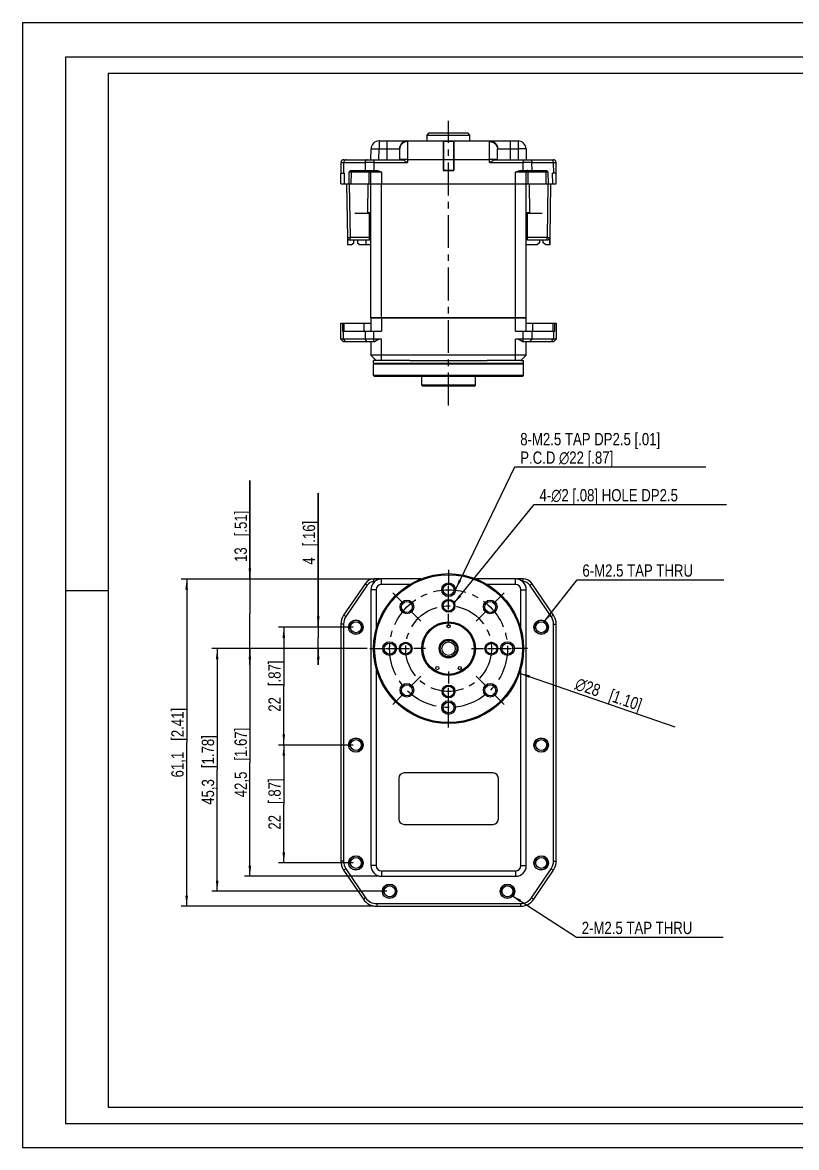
# Model space of a CAD drawing. Header units: millimetres. Extents: x 0 to 297, y 0 to 210.
# Drawn here: x 0 to 144.5, y 0 to 210 of the extents above; entities that cross this region are included whole.
import ezdxf

# ---------------------------------------------------------------- set-up
doc = ezdxf.new("R2010")
doc.units = ezdxf.units.MM
doc.header["$LTSCALE"] = 16.335
doc.linetypes.add('CENTER', pattern=[0.6, 0.375, -0.075, 0.075, -0.075])
doc.layers.get('0').update_dxf_attribs({"linetype": 'CONTINUOUS'})
for name, color, linetype in [('02___PRT_ALL_AXES', 7, 'CONTINUOUS'), ('3_ALL_AXES', 7, 'CONTINUOUS'), ('7_ALL_FEATURES', 7, 'CONTINUOUS'), ('9_ALL_COMPONENTS', 7, 'CONTINUOUS')]:
    doc.layers.add(name, color=color, linetype=linetype)
doc.styles.get("Standard").update_dxf_attribs({"font": 'txt', "width": 0.8})
doc.styles.add('TEXTSTYLE_1', font='gdt', dxfattribs={"width": 0.8})
doc.dimstyles.new('DIMSTYLE_1', dxfattribs={"dimtxt": 2.3, "dimasz": 2, "dimexe": 1, "dimexo": 0.5, "dimgap": 0.575, "dimtad": 1, "dimdec": 3, "dimdsep": 46, "dimtxsty": 'Standard', "dimblk": '_FILLED', "dimblk1": '_FILLED', "dimblk2": '_FILLED', "dimcen": 0.09, "dimadec": 0, "dimazin": 0, "dimtp": 0.001, "dimtm": 0.001, "dimtfac": 1, "dimtdec": 3, "dimtofl": 0, "dimtmove": 0, "dimatfit": 3, "dimldrblk": '_FILLED', "dimfxl": 0, "dimtolj": 1, "dimarcsym": 0})
doc.dimstyles.new('DIMSTYLE_2', dxfattribs={"dimtxt": 2.3, "dimasz": 2, "dimexe": 1, "dimexo": 0.5, "dimgap": 0.575, "dimtad": 1, "dimdsep": 46, "dimtxsty": 'Standard', "dimblk": '_FILLED', "dimblk1": '_FILLED', "dimblk2": '_FILLED', "dimcen": 0.09, "dimadec": 0, "dimazin": 0, "dimtp": 0.01, "dimtm": 0.01, "dimtfac": 1, "dimtofl": 0, "dimtmove": 0, "dimatfit": 3, "dimldrblk": '_FILLED', "dimfxl": 0, "dimtolj": 1, "dimarcsym": 0})
doc.dimstyles.new('DIMSTYLE_3', dxfattribs={"dimtxt": 2.3, "dimasz": 2, "dimexe": 1, "dimexo": 0.5, "dimtad": 1, "dimdec": 3, "dimdsep": 46, "dimtxsty": 'Standard', "dimblk": '_FILLED', "dimblk1": '_FILLED', "dimblk2": '_FILLED', "dimcen": 0.09, "dimadec": 0, "dimazin": 0, "dimtp": 0.001, "dimtm": 0.001, "dimtfac": 1, "dimtdec": 3, "dimtmove": 0, "dimatfit": 2, "dimldrblk": '_FILLED', "dimfxl": 0, "dimtolj": 1, "dimarcsym": 0})
doc.dimstyles.get("Standard").update_dxf_attribs({"dimtxt": 2.3, "dimasz": 2, "dimexe": 1, "dimexo": 0.5, "dimtad": 1, "dimdsep": 46, "dimtxsty": 'Standard', "dimblk": '_FILLED', "dimblk1": '_FILLED', "dimblk2": '_FILLED', "dimcen": 0.09, "dimadec": 0, "dimazin": 0, "dimtol": 1, "dimtp": 0.005, "dimtm": 0.005, "dimtfac": 1, "dimtofl": 0, "dimtmove": 0, "dimatfit": 3, "dimldrblk": '_FILLED', "dimfxl": 0, "dimtolj": 1, "dimarcsym": 0})

# ---------------------------------------------------------------- blocks, each defined once
blk = doc.blocks.new('_FILLED')
at = {"color": 0, "linetype": 'ByBlock'}
blk.add_solid([(0, 0), (-1, 0.125), (-1, -0.125)], dxfattribs=at)
blk = doc.blocks.new('*D2')
at = {"color": 2, "linetype": 'Continuous'}
for p, q in [((42.45, 106.12), (42.45, 124.48)), ((42.45, 124.48), (42.45, 99.62)), ((66.54, 106.12), (41.45, 106.12)), ((42.45, 90.12), (42.45, 99.62)), ((64.32, 93.12), (41.45, 93.12)), ((42.45, 93.12), (42.45, 90.12))]:
    blk.add_line(p, q, dxfattribs=at)
at = {"color": 2, "linetype": 'Continuous', "xscale": 2, "yscale": 2, "zscale": 2}
for p, rotation in [((42.45, 106.12), 270), ((42.45, 93.12), 90)]:
    blk.add_blockref('_FILLED', p, dxfattribs=dict(at, rotation=rotation))
at = {"color": 2, "linetype": 'Continuous', "insert": (39.58, 109.3), "char_height": 2.3, "width": 15.18, "attachment_point": 1, "rotation": 90, "line_spacing_factor": 0.9}
blk.add_mtext('13{\\Ftxt.shx;\\W1.000000;\\H2.300000; }[.51]', dxfattribs=at)
blk = doc.blocks.new('*D4')
at = {"color": 2, "linetype": 'Continuous'}
for p, q in [((55.21, 97.12), (55.21, 122.12)), ((55.21, 122.12), (55.21, 95.12)), ((61.74, 97.12), (54.21, 97.12)), ((55.21, 90.12), (55.21, 95.12)), ((64.32, 93.12), (54.21, 93.12)), ((55.21, 93.12), (55.21, 90.12))]:
    blk.add_line(p, q, dxfattribs=at)
at = {"color": 2, "linetype": 'Continuous', "xscale": 2, "yscale": 2, "zscale": 2}
for p, rotation in [((55.21, 97.12), 270), ((55.21, 93.12), 90)]:
    blk.add_blockref('_FILLED', p, dxfattribs=dict(at, rotation=rotation))
at = {"color": 2, "linetype": 'Continuous', "insert": (52.33, 108.78), "char_height": 2.3, "width": 13.34, "attachment_point": 1, "rotation": 90, "line_spacing_factor": 0.9}
blk.add_mtext('4{\\Ftxt.shx;\\W1.000000;\\H2.300000; }[.16]', dxfattribs=at)
blk = doc.blocks.new('*D5')
at = {"color": 2, "linetype": 'Continuous'}
for p, q in [((64.32, 93.12), (41.45, 93.12)), ((42.45, 93.12), (42.45, 71.87)), ((42.45, 50.62), (42.45, 71.87)), ((66.54, 50.62), (41.45, 50.62))]:
    blk.add_line(p, q, dxfattribs=at)
at = {"color": 2, "linetype": 'Continuous', "xscale": 2, "yscale": 2, "zscale": 2}
for p, rotation in [((42.45, 93.12), 90), ((42.45, 50.62), 270)]:
    blk.add_blockref('_FILLED', p, dxfattribs=dict(at, rotation=rotation))
at = {"color": 2, "linetype": 'Continuous', "insert": (39.58, 71.87), "char_height": 2.3, "width": 20.7, "attachment_point": 2, "rotation": 90, "line_spacing_factor": 0.9}
blk.add_mtext('42,5{\\Ftxt.shx;\\W1.000000;\\H2.300000; }[1.67]', dxfattribs=at)
blk = doc.blocks.new('*D6')
at = {"color": 2, "linetype": 'Continuous'}
for p, q in [((61.74, 97.12), (47.78, 97.12)), ((48.78, 97.12), (48.78, 86.12)), ((48.78, 75.12), (48.78, 86.12)), ((61.74, 75.12), (47.78, 75.12))]:
    blk.add_line(p, q, dxfattribs=at)
at = {"color": 2, "linetype": 'Continuous', "xscale": 2, "yscale": 2, "zscale": 2}
for p, rotation in [((48.78, 97.12), 90), ((48.78, 75.12), 270)]:
    blk.add_blockref('_FILLED', p, dxfattribs=dict(at, rotation=rotation))
at = {"color": 2, "linetype": 'Continuous', "insert": (45.9, 86.12), "char_height": 2.3, "width": 15.18, "attachment_point": 2, "rotation": 90, "line_spacing_factor": 0.9}
blk.add_mtext('22{\\Ftxt.shx;\\W1.000000;\\H2.300000; }[.87]', dxfattribs=at)
blk = doc.blocks.new('*D7')
at = {"color": 2, "linetype": 'Continuous'}
for p, q in [((61.74, 75.12), (47.78, 75.12)), ((48.78, 75.12), (48.78, 64.12)), ((48.78, 53.12), (48.78, 64.12)), ((61.74, 53.12), (47.78, 53.12))]:
    blk.add_line(p, q, dxfattribs=at)
at = {"color": 2, "linetype": 'Continuous', "xscale": 2, "yscale": 2, "zscale": 2}
for p, rotation in [((48.78, 75.12), 90), ((48.78, 53.12), 270)]:
    blk.add_blockref('_FILLED', p, dxfattribs=dict(at, rotation=rotation))
at = {"color": 2, "linetype": 'Continuous', "insert": (45.9, 64.12), "char_height": 2.3, "width": 15.18, "attachment_point": 2, "rotation": 90, "line_spacing_factor": 0.9}
blk.add_mtext('22{\\Ftxt.shx;\\W1.000000;\\H2.300000; }[.87]', dxfattribs=at)
blk = doc.blocks.new('*D8')
at = {"color": 2, "linetype": 'Continuous'}
for p, q in [((64.32, 93.12), (35.34, 93.12)), ((36.34, 93.12), (36.34, 70.47)), ((36.34, 47.82), (36.34, 70.47)), ((68.04, 47.82), (35.34, 47.82))]:
    blk.add_line(p, q, dxfattribs=at)
at = {"color": 2, "linetype": 'Continuous', "xscale": 2, "yscale": 2, "zscale": 2}
for p, rotation in [((36.34, 93.12), 90), ((36.34, 47.82), 270)]:
    blk.add_blockref('_FILLED', p, dxfattribs=dict(at, rotation=rotation))
at = {"color": 2, "linetype": 'Continuous', "insert": (33.47, 70.47), "char_height": 2.3, "width": 20.7, "attachment_point": 2, "rotation": 90, "line_spacing_factor": 0.9}
blk.add_mtext('45,3{\\Ftxt.shx;\\W1.000000;\\H2.300000; }[1.78]', dxfattribs=at)
blk = doc.blocks.new('*D9')
at = {"color": 2, "linetype": 'Continuous'}
for p, q in [((65.1, 106.12), (29.65, 106.12)), ((30.65, 106.12), (30.65, 75.57)), ((30.65, 45.02), (30.65, 75.57)), ((65.62, 45.02), (29.65, 45.02))]:
    blk.add_line(p, q, dxfattribs=at)
at = {"color": 2, "linetype": 'Continuous', "xscale": 2, "yscale": 2, "zscale": 2}
for p, rotation in [((30.65, 106.12), 90), ((30.65, 45.02), 270)]:
    blk.add_blockref('_FILLED', p, dxfattribs=dict(at, rotation=rotation))
at = {"color": 2, "linetype": 'Continuous', "insert": (27.78, 75.57), "char_height": 2.3, "width": 20.7, "attachment_point": 2, "rotation": 90, "line_spacing_factor": 0.9}
blk.add_mtext('61,1{\\Ftxt.shx;\\W1.000000;\\H2.300000; }[2.41]', dxfattribs=at)
blk = doc.blocks.new('*D12')
at = {"color": 2, "linetype": 'Continuous'}
blk.add_line((92.77, 88.55), (121.77, 78.54), dxfattribs=at)
at = {"color": 2, "linetype": 'Continuous', "xscale": 2, "yscale": 2, "zscale": 2, "rotation": 160.9481087086}
blk.add_blockref('_FILLED', (92.77, 88.55), dxfattribs=at)
at = {"color": 2, "linetype": 'Continuous', "insert": (103.72, 87.81), "char_height": 2.3, "width": 20.0867, "attachment_point": 1, "rotation": 340.9481, "line_spacing_factor": 0.9, "style": 'TEXTSTYLE_1'}
blk.add_mtext('{\\Fgdt;n}\\Ftxt;28{\\Ftxt.shx;\\W1.000000;\\H2.300000; }[1.10]', dxfattribs=at)

msp = doc.modelspace()

# ---------------------------------------------------------------- linework, layer by layer
at = {"color": 7, "linetype": 'Continuous'}
for p, q in [((0, 210), (0, 0)), ((0, 210), (297, 210)), ((8, 203.5), (8, 4.5)), ((293, 203.5), (8, 203.5)), ((60.6567, 169.8661), (60.6567, 168.4922)), ((61.3867, 168.4922), (60.6567, 168.4922)), ((60.6667, 169.7895), (60.6667, 168.4922)), ((61.3867, 168.4922), (61.8567, 168.8922)), ((61.8567, 168.8922), (61.8567, 169.3922)), ((62.5467, 169.3922), (62.5467, 168.8922)), ((62.5467, 168.8922), (63.0234, 168.4922)), ((62.5567, 169.3922), (62.5567, 168.8922)), ((62.5567, 168.8922), (63.0334, 168.4922)), ((65.0367, 168.4922), (63.0234, 168.4922)), ((64.0667, 169.3922), (64.0667, 168.4922)), ((96.05, 168.4922), (94.0367, 168.4922)), ((96.5167, 168.8922), (96.04, 168.4922)), ((96.5267, 168.8922), (96.05, 168.4922)), ((96.5167, 169.3922), (96.5167, 168.8922)), ((96.5267, 169.3922), (96.5267, 168.8922)), ((97.2167, 168.8922), (97.2167, 169.3922)), ((97.6867, 168.4922), (97.2167, 168.8922)), ((98.4167, 168.4922), (97.6867, 168.4922)), ((98.4067, 169.7895), (98.4067, 168.4922)), ((98.4167, 169.8662), (98.4167, 168.4922)), ((8, 104), (16, 104)), ((8, 4.5), (293, 4.5)), ((0, 0), (297, 0))]:
    msp.add_line(p, q, dxfattribs=at)
at = {"color": 1, "linetype": 'Continuous'}
for p, q in [((16, 200.5), (16, 7.5)), ((290, 200.5), (16, 200.5)), ((16, 7.5), (290, 7.5))]:
    msp.add_line(p, q, dxfattribs=at)
at = {"color": 2, "linetype": 'Continuous'}
for centre in [(62.2367, 97.121), (96.8367, 97.121), (62.2367, 75.121), (96.8367, 75.121), (62.2367, 53.121), (96.8367, 53.121), (68.5367, 47.821), (90.5367, 47.821)]:
    msp.add_arc(centre, 1.25, 255, 195, dxfattribs=at)
at = {"layer": '02___PRT_ALL_AXES', "color": 7, "linetype": 'CENTER'}
for p, q in [((79.5367, 138.5273), (79.5367, 191.6593)), ((79.5367, 107.8335), (79.5367, 104.9413)), ((69.1334, 103.5243), (71.1785, 101.4792)), ((79.5367, 100.4085), (79.5367, 104.8335)), ((89.94, 103.5243), (87.8949, 101.4792)), ((74.3836, 98.274), (72.3385, 100.3191)), ((79.5367, 97.4085), (79.5367, 99.621)), ((84.6897, 98.274), (86.7348, 100.3191)), ((64.8242, 93.121), (67.7164, 93.121)), ((67.8242, 93.121), (72.2492, 93.121)), ((75.2492, 93.121), (73.0367, 93.121)), ((83.8242, 93.121), (86.0367, 93.121)), ((86.8242, 93.121), (91.2492, 93.121)), ((94.2492, 93.121), (91.357, 93.121)), ((79.5367, 88.8335), (79.5367, 86.621)), ((74.3836, 87.9679), (72.3385, 85.9228)), ((84.6897, 87.9679), (86.7348, 85.9228)), ((69.1334, 82.7177), (71.1785, 84.7628)), ((79.5367, 81.4085), (79.5367, 85.8335)), ((89.94, 82.7177), (87.8949, 84.7628)), ((79.5367, 78.4085), (79.5367, 81.3007))]:
    msp.add_line(p, q, dxfattribs=at)
at = {"layer": '02___PRT_ALL_AXES', "color": 7, "linetype": 'Continuous'}
for p, q in [((66.0367, 146.8922), (65.5367, 146.8922)), ((65.5367, 146.3922), (65.5367, 146.8922)), ((65.5367, 146.3922), (93.5367, 146.3922)), ((65.5367, 144.0922), (65.5367, 146.1922)), ((72.3318, 146.8922), (86.7416, 146.8922)), ((93.0596, 146.8922), (93.5367, 146.8922)), ((93.5367, 146.3922), (93.5367, 146.8922)), ((93.5367, 144.0922), (93.5367, 146.1922)), ((74.5367, 142.2922), (74.5367, 143.8922)), ((84.5367, 142.2922), (84.5367, 143.8922))]:
    msp.add_line(p, q, dxfattribs=at)
for centre, radius in [((79.5367, 104.121), 1.2812), ((79.5367, 104.121), 1.025), ((71.7585, 100.8991), 1.2812), ((71.7585, 100.8991), 1.025), ((87.3148, 100.8991), 1.2812), ((87.3148, 100.8991), 1.025), ((62.2367, 97.121), 1.35), ((62.2367, 97.121), 1.025), ((79.5367, 97.321), 0.3), ((96.8367, 97.121), 1.35), ((96.8367, 97.121), 1.025), ((68.5367, 93.121), 1.2812), ((68.5367, 93.121), 1.025), ((90.5367, 93.121), 1.2812), ((90.5367, 93.121), 1.025), ((77.4367, 89.4837), 0.3), ((81.6367, 89.4837), 0.3), ((71.7585, 85.3428), 1.2812), ((71.7585, 85.3428), 1.025), ((87.3148, 85.3428), 1.2812), ((87.3148, 85.3428), 1.025), ((79.5367, 82.121), 1.2812), ((79.5367, 82.121), 1.025), ((62.2367, 75.121), 1.35), ((62.2367, 75.121), 1.025), ((96.8367, 75.121), 1.35), ((96.8367, 75.121), 1.025), ((62.2367, 53.121), 1.35), ((62.2367, 53.121), 1.025), ((68.5367, 47.821), 1.35), ((68.5367, 47.821), 1.025), ((90.5367, 47.821), 1.35), ((90.5367, 47.821), 1.025)]:
    msp.add_circle(centre, radius, dxfattribs=at)
at = {"layer": '02___PRT_ALL_AXES', "color": 7, "linetype": 'CENTER'}
for radius in [11, 8]:
    msp.add_circle((79.5367, 93.121), radius, dxfattribs=at)
at = {"layer": '3_ALL_AXES', "color": 7, "linetype": 'Continuous'}
for radius in [1.35, 1.025]:
    msp.add_circle((96.8367, 53.121), radius, dxfattribs=at)
at = {"layer": '7_ALL_FEATURES', "color": 7, "linetype": 'Continuous'}
for p, q in [((59.4367, 150.8922), (59.4367, 153.8922)), ((59.4367, 153.8922), (65.0367, 153.8922)), ((65.0367, 154.8922), (65.0367, 152.3922)), ((65.0367, 154.8922), (94.0367, 154.8922)), ((94.0367, 152.3922), (94.0367, 154.8922)), ((94.0367, 153.8922), (99.6367, 153.8922)), ((99.6367, 153.8922), (99.6367, 150.8922)), ((59.7087, 152.3922), (67.0367, 152.3922)), ((92.0367, 152.3922), (99.3647, 152.3922)), ((59.9367, 150.3922), (59.4367, 150.8922)), ((67.0367, 150.8922), (59.4367, 150.8922)), ((65.7138, 150.3922), (59.9367, 150.3922)), ((65.0367, 150.3922), (65.0367, 147.8922)), ((99.6367, 150.8922), (92.0367, 150.8922)), ((99.1367, 150.3922), (93.3595, 150.3922)), ((94.0367, 147.8922), (94.0367, 150.3922)), ((99.1367, 150.3922), (99.6367, 150.8922)), ((66.0367, 146.8922), (65.0367, 147.8922)), ((94.0367, 147.8922), (65.0367, 147.8922)), ((93.0367, 146.8922), (94.0367, 147.8922)), ((65.5367, 146.1922), (65.7367, 146.3922)), ((93.5367, 146.1922), (65.5367, 146.1922)), ((72.3318, 146.8922), (66.0367, 146.8922)), ((93.0367, 146.8922), (86.7416, 146.8922)), ((93.5367, 146.1922), (93.3367, 146.3922)), ((65.7367, 143.8922), (65.5367, 144.0922)), ((93.5367, 144.0922), (65.5367, 144.0922)), ((93.3367, 143.8922), (65.7367, 143.8922)), ((93.3367, 143.8922), (93.5367, 144.0922)), ((84.5367, 142.2922), (74.5367, 142.2922)), ((74.7367, 142.0922), (74.5367, 142.2922)), ((84.3367, 142.0922), (74.7367, 142.0922)), ((84.3367, 142.0922), (84.5367, 142.2922)), ((63.9414, 105.2456), (59.9559, 99.3845)), ((74.361, 106.121), (65.5953, 106.121)), ((65.7138, 105.621), (65.5953, 105.621)), ((72.3426, 105.121), (67.0367, 105.121)), ((93.4781, 106.121), (84.7124, 106.121)), ((92.0367, 105.121), (86.7307, 105.121)), ((93.4781, 105.621), (93.3595, 105.621)), ((99.1175, 99.3845), (95.1319, 105.2456)), ((64.3549, 104.9644), (60.3694, 99.1034)), ((65.0367, 104.121), (65.0367, 52.621)), ((66.0367, 104.121), (66.0367, 96.8023)), ((93.0367, 96.8023), (93.0367, 104.121)), ((94.0367, 52.621), (94.0367, 104.121)), ((98.704, 99.1034), (94.7185, 104.9644)), ((59.4367, 97.6976), (59.4367, 53.4443)), ((59.9367, 97.6976), (59.9367, 53.4443)), ((99.1367, 53.4443), (99.1367, 97.6976)), ((99.6367, 53.4443), (99.6367, 97.6976)), ((66.0367, 89.4396), (66.0367, 52.621)), ((93.0367, 52.621), (93.0367, 89.4396)), ((87.8367, 69.921), (71.2367, 69.921)), ((70.2367, 68.921), (70.2367, 61.321)), ((88.8367, 61.321), (88.8367, 68.921)), ((71.2367, 60.321), (87.8367, 60.321)), ((59.9559, 51.7574), (63.6438, 46.334)), ((60.3694, 52.0386), (64.0572, 46.6152)), ((67.0367, 51.621), (92.0367, 51.621)), ((67.0367, 50.621), (92.0367, 50.621)), ((95.0161, 46.6152), (98.704, 52.0386)), ((95.4296, 46.334), (99.1175, 51.7574)), ((66.1246, 45.521), (92.9488, 45.521)), ((66.1246, 45.021), (92.9488, 45.021))]:
    msp.add_line(p, q, dxfattribs=at)
at = {"layer": '7_ALL_FEATURES', "color": 9, "linetype": 'Continuous'}
for p, q in [((59.7087, 153.8922), (59.7087, 152.3922)), ((59.9815, 153.8922), (59.9815, 152.3922)), ((63.7867, 152.3922), (63.7867, 153.8922)), ((67.0367, 154.8922), (67.0367, 152.3922)), ((92.0367, 152.3922), (92.0367, 154.8922)), ((95.2867, 152.3922), (95.2867, 153.8922)), ((99.0919, 152.3922), (99.0919, 153.8922)), ((99.3647, 152.3922), (99.3647, 153.8922)), ((59.9559, 150.8922), (59.9559, 152.3922)), ((63.9414, 152.3922), (63.9414, 150.8922)), ((65.5953, 150.3922), (65.5953, 152.3922)), ((93.4781, 150.3922), (93.4781, 152.3922)), ((95.1319, 150.8922), (95.1319, 152.3922)), ((99.1175, 152.3922), (99.1175, 150.8922)), ((60.3694, 150.3922), (59.9559, 150.8922)), ((64.3549, 150.3922), (63.9414, 150.8922)), ((67.0367, 146.8922), (67.0367, 150.8922)), ((92.0367, 146.8922), (92.0367, 150.8922)), ((94.7185, 150.3922), (95.1319, 150.8922)), ((98.704, 150.3922), (99.1175, 150.8922)), ((64.3549, 104.9644), (63.9414, 105.2456)), ((65.5953, 105.621), (65.5953, 106.121)), ((67.0367, 105.121), (67.0367, 106.121)), ((92.0367, 105.121), (92.0367, 106.121)), ((93.4781, 105.621), (93.4781, 106.121)), ((94.7185, 104.9644), (95.1319, 105.2456)), ((66.0367, 104.121), (65.0367, 104.121)), ((93.0367, 104.121), (94.0367, 104.121)), ((60.3694, 99.1034), (59.9559, 99.3845)), ((98.704, 99.1034), (99.1175, 99.3845)), ((59.9367, 97.6976), (59.4367, 97.6976)), ((99.1367, 97.6976), (99.6367, 97.6976)), ((59.9367, 53.4443), (59.4367, 53.4443)), ((66.0367, 52.621), (65.0367, 52.621)), ((93.0367, 52.621), (94.0367, 52.621)), ((99.1367, 53.4443), (99.6367, 53.4443)), ((60.3694, 52.0386), (59.9559, 51.7574)), ((67.0367, 51.621), (67.0367, 50.621)), ((92.0367, 51.621), (92.0367, 50.621)), ((98.704, 52.0386), (99.1175, 51.7574)), ((64.0572, 46.6152), (63.6438, 46.334)), ((95.0161, 46.6152), (95.4296, 46.334)), ((66.1246, 45.521), (66.1246, 45.021)), ((92.9488, 45.521), (92.9488, 45.021))]:
    msp.add_line(p, q, dxfattribs=at)
at = {"layer": '7_ALL_FEATURES', "color": 7, "linetype": 'Continuous'}
for centre, radius in [((79.5367, 93.121), 14), ((79.5367, 93.121), 13.8), ((79.5367, 101.121), 1.2), ((79.5367, 101.121), 1), ((79.5367, 93.121), 5), ((79.5367, 93.121), 4.8), ((79.5367, 93.121), 1.75), ((79.5367, 93.121), 1.55), ((71.5367, 93.121), 1.2), ((71.5367, 93.121), 1), ((87.5367, 93.121), 1.2), ((87.5367, 93.121), 1), ((79.5367, 85.121), 1.2), ((79.5367, 85.121), 1)]:
    msp.add_circle(centre, radius, dxfattribs=at)
for centre, radius, start, end in [((65.5953, 104.121), 2, 90, 145.784298), ((65.5953, 104.121), 1.5, 90, 145.784298), ((67.0367, 104.121), 2, 90, 180), ((67.0367, 104.121), 1, 90, 180), ((92.0367, 104.121), 2, 0, 90), ((92.0367, 104.121), 1, 0, 90), ((93.4781, 104.121), 2, 34.215702, 90), ((93.4781, 104.121), 1.5, 34.215702, 90), ((62.4367, 97.6976), 3, 145.784298, 180), ((62.4367, 97.6976), 2.5, 145.784298, 180), ((96.6367, 97.6976), 2.5, 0, 34.215702), ((96.6367, 97.6976), 3, 0, 34.215702), ((71.2367, 68.921), 1, 90, 180), ((87.8367, 68.921), 1, 0, 90), ((71.2367, 61.321), 1, 180, 270), ((87.8367, 61.321), 1, 270, 360), ((62.4367, 53.4443), 3, 180, 214.215702), ((62.4367, 53.4443), 2.5, 180, 214.215702), ((67.0367, 52.621), 2, 180, 270), ((67.0367, 52.621), 1, 180, 270), ((92.0367, 52.621), 2, 270, 360), ((92.0367, 52.621), 1, 270, 360), ((96.6367, 53.4443), 2.5, 325.784298, 360), ((96.6367, 53.4443), 3, 325.784298, 360), ((66.1246, 48.021), 3, 214.215702, 270), ((66.1246, 48.021), 2.5, 214.215702, 270), ((92.9488, 48.021), 2.5, 270, 325.784298), ((92.9488, 48.021), 3, 270, 325.784298)]:
    msp.add_arc(centre, radius, start, end, dxfattribs=at)
for centre, major_axis, start_param, end_param in [((67.0367, 148.8922), (2, 0), 1.57079633, 2.29353057), ((92.0367, 148.8922), (0, 2), -0.72273425, 0)]:
    msp.add_ellipse(centre, major_axis=major_axis, ratio=1, start_param=start_param, end_param=end_param, dxfattribs=at)
at = {"layer": '9_ALL_COMPONENTS', "color": 7, "linetype": 'Continuous'}
for p, q in [((75.5367, 188.9922), (75.9367, 189.3922)), ((75.9367, 189.3922), (83.1367, 189.3922)), ((83.5367, 188.9922), (83.1367, 189.3922)), ((66.5718, 187.8922), (92.5015, 187.8922)), ((75.5367, 187.8922), (75.5367, 188.9922)), ((75.5367, 188.9922), (83.5367, 188.9922)), ((78.5367, 187.8368), (78.5367, 182.3922)), ((78.5367, 187.8368), (80.5367, 187.8368)), ((78.5867, 187.0995), (78.5367, 187.0995)), ((78.5867, 187.8288), (78.5867, 182.4422)), ((78.5867, 187.8288), (80.4867, 187.8288)), ((80.4867, 187.8288), (80.4867, 182.4422)), ((80.5367, 187.0995), (80.4867, 187.0995)), ((80.5367, 187.8368), (80.5367, 182.3922)), ((83.5367, 187.8922), (83.5367, 188.9922)), ((65.0367, 184.3922), (65.072, 186.4184)), ((70.3867, 186.3181), (70.3867, 184.4097)), ((78.5367, 185.3922), (78.5867, 185.3922)), ((78.5367, 185.1922), (78.5867, 185.1922)), ((80.4867, 185.3922), (80.5367, 185.3922)), ((80.4867, 185.1922), (80.5367, 185.1922)), ((88.6867, 184.3922), (88.6867, 186.3181)), ((94.0013, 186.4184), (94.0367, 184.3922)), ((59.4367, 179.8922), (59.4716, 183.8966)), ((59.9716, 184.3922), (70.7726, 184.3922)), ((78.5867, 182.8922), (78.5367, 182.8922)), ((80.5367, 182.8922), (80.4867, 182.8922)), ((88.3008, 184.3922), (99.1017, 184.3922)), ((99.6367, 179.8922), (99.6017, 183.8966)), ((59.4541, 181.8922), (60.1106, 181.8922)), ((60.0895, 179.8922), (60.1106, 181.8922)), ((61.3384, 182.3922), (65.8963, 182.3922)), ((65.0367, 154.8922), (65.0367, 182.0922)), ((78.5367, 182.3922), (80.5367, 182.3922)), ((78.5867, 182.4422), (80.4867, 182.4422)), ((93.1771, 182.3922), (97.735, 182.3922)), ((94.0367, 154.8922), (94.0367, 182.0922)), ((99.6192, 181.8922), (98.9628, 181.8922)), ((98.9839, 179.8922), (98.9628, 181.8922)), ((59.4367, 179.8922), (99.6367, 179.8922)), ((60.4803, 179.8922), (60.655, 169.8835)), ((64.4908, 179.8922), (64.4363, 174.4922)), ((94.5826, 179.8922), (94.637, 174.4922)), ((98.593, 179.8922), (98.4183, 169.8835)), ((62.0367, 174.3922), (65.0159, 174.3922)), ((65.0367, 174.4922), (64.4363, 174.4922)), ((64.7867, 169.3922), (64.7867, 174.4922)), ((65.0159, 174.3922), (65.0159, 174.4922)), ((94.637, 174.4922), (94.0367, 174.4922)), ((94.0367, 174.3922), (97.0367, 174.3922)), ((94.0574, 174.3922), (94.0574, 174.4922)), ((94.2867, 169.3922), (94.2867, 174.4922)), ((64.7867, 169.3922), (61.1549, 169.3922)), ((97.9184, 169.3922), (94.2867, 169.3922)), ((94.0367, 154.8922), (65.0367, 154.8922))]:
    msp.add_line(p, q, dxfattribs=at)
at = {"layer": '9_ALL_COMPONENTS', "color": 9, "linetype": 'Continuous'}
for p, q in [((66.5718, 187.8922), (66.5718, 186.3922)), ((68.0367, 187.8922), (68.0367, 184.3922)), ((71.8867, 187.7625), (71.8867, 183.8966)), ((87.1867, 183.8966), (87.1867, 187.7625)), ((91.0367, 187.8922), (91.0367, 184.3922)), ((92.5015, 187.8922), (92.5015, 186.3922)), ((65.072, 186.4184), (66.5718, 186.3922)), ((66.5369, 184.3922), (66.5718, 186.3922)), ((66.5718, 186.3922), (70.3635, 186.3922)), ((88.7099, 186.3922), (92.5015, 186.3922)), ((94.0013, 186.4184), (92.5015, 186.3922)), ((92.5015, 186.3922), (92.5364, 184.3922)), ((59.4716, 183.8966), (59.9908, 183.8966)), ((59.9733, 181.8922), (59.9908, 183.8966)), ((59.9908, 183.8966), (63.9599, 183.8966)), ((63.9599, 183.8966), (63.953, 182.3922)), ((65.6137, 183.8966), (65.6068, 182.3922)), ((65.6137, 184.3922), (65.6137, 183.8966)), ((65.6137, 183.8966), (71.8867, 183.8966)), ((71.8867, 184.4228), (78.5367, 184.4228)), ((78.5367, 183.1922), (78.5867, 183.1922)), ((78.5867, 184.4228), (80.4867, 184.4228)), ((80.4867, 183.1922), (80.5367, 183.1922)), ((80.5367, 184.4228), (87.1867, 184.4228)), ((87.1867, 183.8966), (93.4596, 183.8966)), ((93.4596, 184.3922), (93.4596, 183.8966)), ((93.4666, 182.3922), (93.4596, 183.8966)), ((95.1204, 182.3922), (95.1134, 183.8966)), ((95.1134, 183.8966), (99.0825, 183.8966)), ((99.0825, 183.8966), (99.1, 181.8922)), ((99.0825, 183.8966), (99.6017, 183.8966)), ((60.9607, 179.8922), (60.984, 182.0898)), ((61.3974, 182.0922), (60.984, 182.0896)), ((61.3741, 179.8922), (61.3974, 182.0922)), ((61.3974, 182.3922), (61.3974, 182.0922)), ((65.0367, 182.0922), (61.3974, 182.0922)), ((64.7367, 179.8922), (64.7367, 182.3922)), ((67.0371, 182.0896), (65.0367, 182.0922)), ((67.0371, 182.0894), (67.0367, 179.8922)), ((94.0367, 182.0922), (92.0362, 182.0896)), ((92.0367, 179.8922), (92.0362, 182.0894)), ((97.676, 182.0922), (94.0367, 182.0922)), ((94.3367, 182.3922), (94.3367, 179.8922)), ((97.676, 182.3922), (97.676, 182.0922)), ((97.676, 182.0922), (97.6992, 179.8922)), ((98.0893, 182.0896), (97.676, 182.0922)), ((98.0893, 182.0898), (98.1127, 179.8922)), ((60.9802, 179.8922), (61.1549, 169.8835)), ((67.0367, 154.8922), (67.0367, 179.8922)), ((92.0367, 154.8922), (92.0367, 179.8922)), ((98.0931, 179.8922), (97.9184, 169.8835)), ((61.1549, 169.3922), (61.1549, 169.8835)), ((64.7867, 169.8835), (61.1549, 169.8835)), ((97.9184, 169.8835), (94.2867, 169.8835)), ((97.9184, 169.3922), (97.9184, 169.8835))]:
    msp.add_line(p, q, dxfattribs=at)
at = {"layer": '9_ALL_COMPONENTS', "color": 7, "linetype": 'Continuous'}
msp.add_circle((79.5367, 93.121), 1.25, dxfattribs=at)
for centre, radius, start, end in [((66.5718, 186.3922), 1.5, 90, 179), ((92.5015, 186.3922), 1.5, 1, 90), ((59.9716, 183.8922), 0.5, 90.001875, 179.500016), ((99.1017, 183.8922), 0.5, 0.499984, 89.998125), ((64.7367, 182.0922), 0.3, 0, 90), ((94.3366, 182.0922), 0.3, 89.991138, 180), ((61.1549, 169.8922), 0.5, 181, 270), ((97.9184, 169.8922), 0.5, 270, 359)]:
    msp.add_arc(centre, radius, start, end, dxfattribs=at)
at = {"layer": '9_ALL_COMPONENTS', "color": 9, "linetype": 'Continuous'}
for centre, radius, start, end in [((64.7868, -314.3987), 498.296, 89.904921, 90.095079), ((71.2528, 135.137), 49.2838, 90.496156, 90.673939), ((71.8606, 44.9436), 139.4792, 89.989293, 90.424979), ((87.2127, 44.9447), 139.4781, 89.57502, 90.01071), ((87.8205, 135.1376), 49.2832, 89.326057, 89.503842), ((94.2865, -475.9363), 659.8334, 89.9281976, 90.0718024)]:
    msp.add_arc(centre, radius, start, end, dxfattribs=at)
for points, knots in [([(71.8487, 187.8922), (71.6554, 187.8922), (71.2641, 187.8139), (70.7706, 187.4794), (70.4405, 186.981), (70.3635, 186.5873), (70.3635, 186.3922)], [0, 0, 0, 0, 0.24888524, 0.49838143, 0.74882507, 1, 1, 1, 1]), ([(71.8867, 187.7625), (71.6918, 187.7625), (71.3001, 187.6884), (70.8019, 187.3689), (70.4658, 186.8889), (70.3867, 186.5063), (70.3867, 186.3181)], [0, 0, 0, 0, 0.25437569, 0.50616431, 0.75434485, 1, 1, 1, 1]), ([(71.8487, 187.8922), (71.8518, 187.8922), (71.8583, 187.8908), (71.8665, 187.8839), (71.8729, 187.8732), (71.8805, 187.8516), (71.8857, 187.814), (71.8867, 187.7814), (71.8867, 187.7625)], [0, 0, 0, 0, 0.06410908, 0.13266605, 0.21650234, 0.3218027, 0.60731697, 1, 1, 1, 1]), ([(87.1867, 187.7625), (87.1867, 187.7814), (87.1876, 187.814), (87.1928, 187.8516), (87.2004, 187.8732), (87.2069, 187.8839), (87.2151, 187.8908), (87.2216, 187.8922), (87.2246, 187.8922)], [0, 0, 0, 0, 0.39268277, 0.67820107, 0.78350322, 0.86733904, 0.93589069, 1, 1, 1, 1]), ([(87.1867, 187.7625), (87.3815, 187.7625), (87.7733, 187.6884), (88.2715, 187.3689), (88.6076, 186.8889), (88.6867, 186.5063), (88.6867, 186.3181)], [0, 0, 0, 0, 0.25437567, 0.50616427, 0.75434482, 1, 1, 1, 1]), ([(87.2246, 187.8922), (87.4179, 187.8922), (87.8092, 187.8139), (88.3028, 187.4794), (88.6329, 186.981), (88.7099, 186.5873), (88.7099, 186.3922)], [0, 0, 0, 0, 0.24888526, 0.49838145, 0.74882508, 1, 1, 1, 1]), ([(70.3635, 186.3922), (70.3673, 186.3922), (70.3764, 186.3873), (70.3825, 186.3707), (70.3862, 186.3473), (70.3867, 186.3287), (70.3867, 186.3181)], [0, 0, 0, 0, 0.13808626, 0.33131163, 0.61740496, 1, 1, 1, 1]), ([(88.6867, 186.3181), (88.6867, 186.3287), (88.6872, 186.3473), (88.6909, 186.3707), (88.6969, 186.3873), (88.706, 186.3922), (88.7099, 186.3922)], [0, 0, 0, 0, 0.38258552, 0.66869753, 0.86191403, 1, 1, 1, 1]), ([(60.4043, 184.3922), (60.3503, 184.3922), (60.2378, 184.3645), (60.1015, 184.2511), (60.0123, 184.0873), (59.9913, 183.9608), (59.9908, 183.8966)], [0, 0, 0, 0, 0.22788649, 0.46925269, 0.72856339, 1, 1, 1, 1]), ([(64.3734, 184.3922), (64.3194, 184.3922), (64.2069, 184.3645), (64.0706, 184.2511), (63.9814, 184.0873), (63.9604, 183.9608), (63.9599, 183.8966)], [0, 0, 0, 0, 0.22788648, 0.46925267, 0.72856338, 1, 1, 1, 1]), ([(70.6731, 184.4174), (70.6513, 184.4171), (70.6104, 184.4166), (70.5529, 184.4157), (70.5037, 184.4148), (70.463, 184.4138), (70.4346, 184.413), (70.4163, 184.4123), (70.4059, 184.4118), (70.398, 184.4113), (70.3918, 184.4109), (70.389, 184.4103), (70.3867, 184.4101), (70.3867, 184.4097)], [0, 0, 0, 0, 0.22817814, 0.42886447, 0.60091412, 0.74318325, 0.85465444, 0.89867189, 0.93481321, 0.96303277, 0.98329031, 0.99556511, 1, 1, 1, 1]), ([(88.4002, 184.4174), (88.422, 184.4171), (88.463, 184.4166), (88.5204, 184.4157), (88.5696, 184.4148), (88.6103, 184.4138), (88.6388, 184.413), (88.657, 184.4123), (88.6675, 184.4118), (88.6754, 184.4113), (88.6815, 184.4109), (88.6843, 184.4103), (88.6867, 184.4101), (88.6867, 184.4097)], [0, 0, 0, 0, 0.22817818, 0.42886453, 0.60091417, 0.74318329, 0.85465446, 0.89867191, 0.93481322, 0.96303277, 0.9832903, 0.9955651, 1, 1, 1, 1]), ([(94.7, 184.3922), (94.7539, 184.3922), (94.8664, 184.3645), (95.0027, 184.2511), (95.0919, 184.0873), (95.1129, 183.9608), (95.1134, 183.8966)], [0, 0, 0, 0, 0.22788649, 0.46925269, 0.7285634, 1, 1, 1, 1]), ([(98.6691, 184.3922), (98.7095, 184.3922), (98.7923, 184.3772), (98.865, 184.3351), (98.8977, 184.3089)], [0, 0, 0, 0, 0.49079501, 1, 1, 1, 1]), ([(98.8977, 184.3089), (98.9558, 184.2622), (99.0505, 184.1322), (99.082, 183.9764), (99.0825, 183.8966)], [0, 0, 0, 0, 0.48291331, 1, 1, 1, 1]), ([(60.655, 169.8835), (60.655, 169.8827), (60.66, 169.8828), (60.6656, 169.8816), (60.6784, 169.8814), (60.6945, 169.8807), (60.7156, 169.8804), (60.7407, 169.8801), (60.7698, 169.8799), (60.8158, 169.8799), (60.8808, 169.8801), (60.9662, 169.8808), (61.0587, 169.8819), (61.1225, 169.8829), (61.1549, 169.8835)], [0, 0, 0, 0, 0.00513558, 0.0196489, 0.04350893, 0.07655664, 0.11855828, 0.1690366, 0.22745272, 0.29326697, 0.44465623, 0.61751697, 0.80541152, 1, 1, 1, 1]), ([(97.9184, 169.8835), (97.9508, 169.8829), (98.0146, 169.8819), (98.1072, 169.8808), (98.1926, 169.8801), (98.2576, 169.8799), (98.3035, 169.8799), (98.3327, 169.8801), (98.3578, 169.8804), (98.3789, 169.8807), (98.3949, 169.8814), (98.4077, 169.8816), (98.4134, 169.8828), (98.4183, 169.8827), (98.4183, 169.8835)], [0, 0, 0, 0, 0.19458848, 0.38248303, 0.55534377, 0.70673303, 0.77254728, 0.8309634, 0.88144172, 0.92344336, 0.95649107, 0.9803511, 0.99486442, 1, 1, 1, 1])]:
    msp.add_open_spline(points, degree=3, knots=knots, dxfattribs=at)
at = {"layer": '9_ALL_COMPONENTS', "color": 7, "linetype": 'Continuous'}
for points, knots in [([(70.7726, 184.3922), (70.8131, 184.3922), (70.8988, 184.3798), (71.0777, 184.3253), (71.311, 184.2183), (71.5957, 184.0645), (71.7887, 183.9532), (71.8867, 183.8966)], [0, 0, 0, 0, 0.09896526, 0.20954899, 0.45624484, 0.7236261, 1, 1, 1, 1]), ([(87.1867, 183.8966), (87.2847, 183.9532), (87.4776, 184.0645), (87.7624, 184.2183), (87.9956, 184.3252), (88.1745, 184.3799), (88.2603, 184.3922), (88.3008, 184.3922)], [0, 0, 0, 0, 0.27640624, 0.54380307, 0.79049313, 0.90102215, 1, 1, 1, 1]), ([(60.984, 182.0898), (61.0103, 182.1257), (61.0623, 182.1965), (61.1622, 182.3154), (61.2669, 182.3922), (61.3384, 182.3922)], [0, 0, 0, 0, 0.28077895, 0.54926905, 1, 1, 1, 1]), ([(65.8963, 182.3922), (65.9951, 182.3922), (66.1929, 182.3688), (66.576, 182.269), (66.8528, 182.1608), (67.0371, 182.0894)], [0, 0, 0, 0, 0.24997451, 0.49999142, 1, 1, 1, 1]), ([(92.0362, 182.0894), (92.2206, 182.1608), (92.4974, 182.269), (92.8805, 182.3688), (93.0782, 182.3922), (93.1771, 182.3922)], [0, 0, 0, 0, 0.50008859, 0.7501043, 1, 1, 1, 1]), ([(97.735, 182.3922), (97.8065, 182.3922), (97.9112, 182.3154), (98.0111, 182.1964), (98.063, 182.1257), (98.0893, 182.0898)], [0, 0, 0, 0, 0.45096191, 0.71941424, 1, 1, 1, 1])]:
    msp.add_open_spline(points, degree=3, knots=knots, dxfattribs=at)

# ---------------------------------------------------------------- texts
at = {"color": 2, "linetype": 'Continuous', "char_height": 2.3, "attachment_point": 1, "line_spacing_factor": 0.9}
for s, insert, width in [('8-M2.5 TAP DP2.5 [.01]\\PP.C.D \\Fgdt;{\\Fgdt;n}\\Ftxt;22 [.87]', (92.9184, 133.3774), 40.48), ('4-\\Fgdt;{\\Fgdt;n}\\Ftxt;2 [.08] HOLE DP2.5', (96.5163, 122.909), 39.866667), ('6-M2.5 TAP THRU', (104.5271, 108.8524), 27.6), ('2-M2.5 TAP THRU', (104.4003, 42.1375), 27.6)]:
    msp.add_mtext(s, dxfattribs=dict(at, insert=insert, width=width))

# ---------------------------------------------------------------- dimensions: what is measured, and where the dimension line sits
at = {"color": 2, "linetype": 'Continuous'}
for base, p1, p2, angle, dimstyle, picture, middle in [((42.4534, 106.121), (64.8242, 93.121), (67.0367, 106.121), 90, 'DIMSTYLE_1', '*D2', (42.4534, 116.8878)), ((55.2082, 97.121), (64.8242, 93.121), (62.2367, 97.121), 90, 'DIMSTYLE_2', '*D4', (55.2082, 115.4479)), ((30.6507, 45.021), (65.5953, 106.121), (66.1246, 45.021), 270, 'DIMSTYLE_2', '*D9', (30.6507, 75.571)), ((48.7783, 75.121), (62.2367, 97.121), (62.2367, 75.121), 270, 'DIMSTYLE_2', '*D6', (48.7783, 86.121)), ((36.3448, 47.821), (64.8242, 93.121), (68.5367, 47.821), 270, 'DIMSTYLE_2', '*D8', (36.3448, 70.471)), ((42.4534, 50.621), (64.8242, 93.121), (67.0367, 50.621), 270, 'DIMSTYLE_2', '*D5', (42.4534, 71.871)), ((48.7783, 53.121), (62.2367, 75.121), (62.2367, 53.121), 270, 'DIMSTYLE_2', '*D7', (48.7783, 64.121))]:
    dim = msp.add_linear_dim(base=base, p1=p1, p2=p2, angle=angle, dimstyle=dimstyle, dxfattribs=at)
    dim.commit()
    dim.dimension.update_dxf_attribs({"geometry": picture, "text_midpoint": middle, "dimtype": 160})
dim = msp.add_diameter_dim_2p(p1=(92.7698, 88.551), p2=(66.3035, 97.6909), text='%%c<>', dimstyle='DIMSTYLE_3', override={"dimpost": '<>'}, dxfattribs=at)
dim.commit()
dim.dimension.update_dxf_attribs({"geometry": '*D12', "text_midpoint": (112.842, 83.4443), "dimtype": 163})

# ---------------------------------------------------------------- leaders
at = {"color": 2, "linetype": 'Continuous', "annotation_type": 0, "has_hookline": 1, "hookline_direction": 0}
for points, text_width in [([(80.8179, 104.121), (91.9184, 127.0524), (92.9184, 127.0524)], 34.04), ([(80.4688, 101.483), (95.5163, 120.034), (96.5163, 120.034)], 34.3029), ([(97.3068, 98.0318), (103.5271, 105.9774), (104.5271, 105.9774)], 25.76), ([(91.2613, 47.096), (103.4003, 39.2625), (104.4003, 39.2625)], 25.76)]:
    msp.add_leader(points, dimstyle='Standard', override={"dimtad": 1}, dxfattribs=dict(at, text_width=text_width))

doc.saveas('drawing.dxf')
